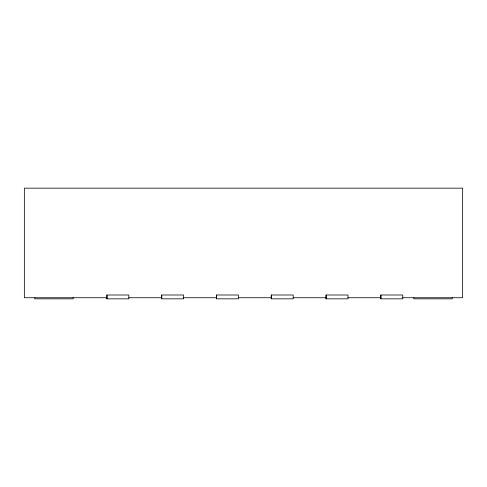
<?xml version="1.0" encoding="UTF-8"?>
<svg xmlns="http://www.w3.org/2000/svg" width="487" height="487" viewBox="0 0 487 487"><rect width="100%" height="100%" fill="white"/><g stroke="black" fill="none" stroke-linecap="round" stroke-linejoin="round"><path stroke-width="0.73" d="M106.927 298.835L106.927 295L128.842 295L128.842 298.835L106.927 298.835L106.927 295M161.714 298.835L161.714 295L183.629 295L183.629 298.835L161.714 298.835L161.714 295M216.502 298.835L216.502 295L238.417 295L238.417 298.835L216.502 298.835L216.502 295M271.289 298.835L271.289 295L293.204 295L293.204 298.835L271.289 298.835L271.289 295M326.077 298.835L326.077 295L347.992 295L347.992 298.835L326.077 298.835L326.077 295M380.864 298.835L380.864 295L402.779 295L402.779 298.835L380.864 298.835L380.864 295M106.927 297.74L24.35 297.74L24.35 188.165L462.65 188.165L462.65 297.74L402.779 297.74M128.842 297.74L161.714 297.74M183.629 297.74L216.502 297.74M238.417 297.74L271.289 297.74M293.204 297.74L326.077 297.74M347.992 297.74L380.864 297.74M452.198 297.74L452.198 298.835L413.84 298.835L413.84 297.74M73.16 297.74L73.16 298.835L34.802 298.835L34.802 297.74"/></g></svg>
